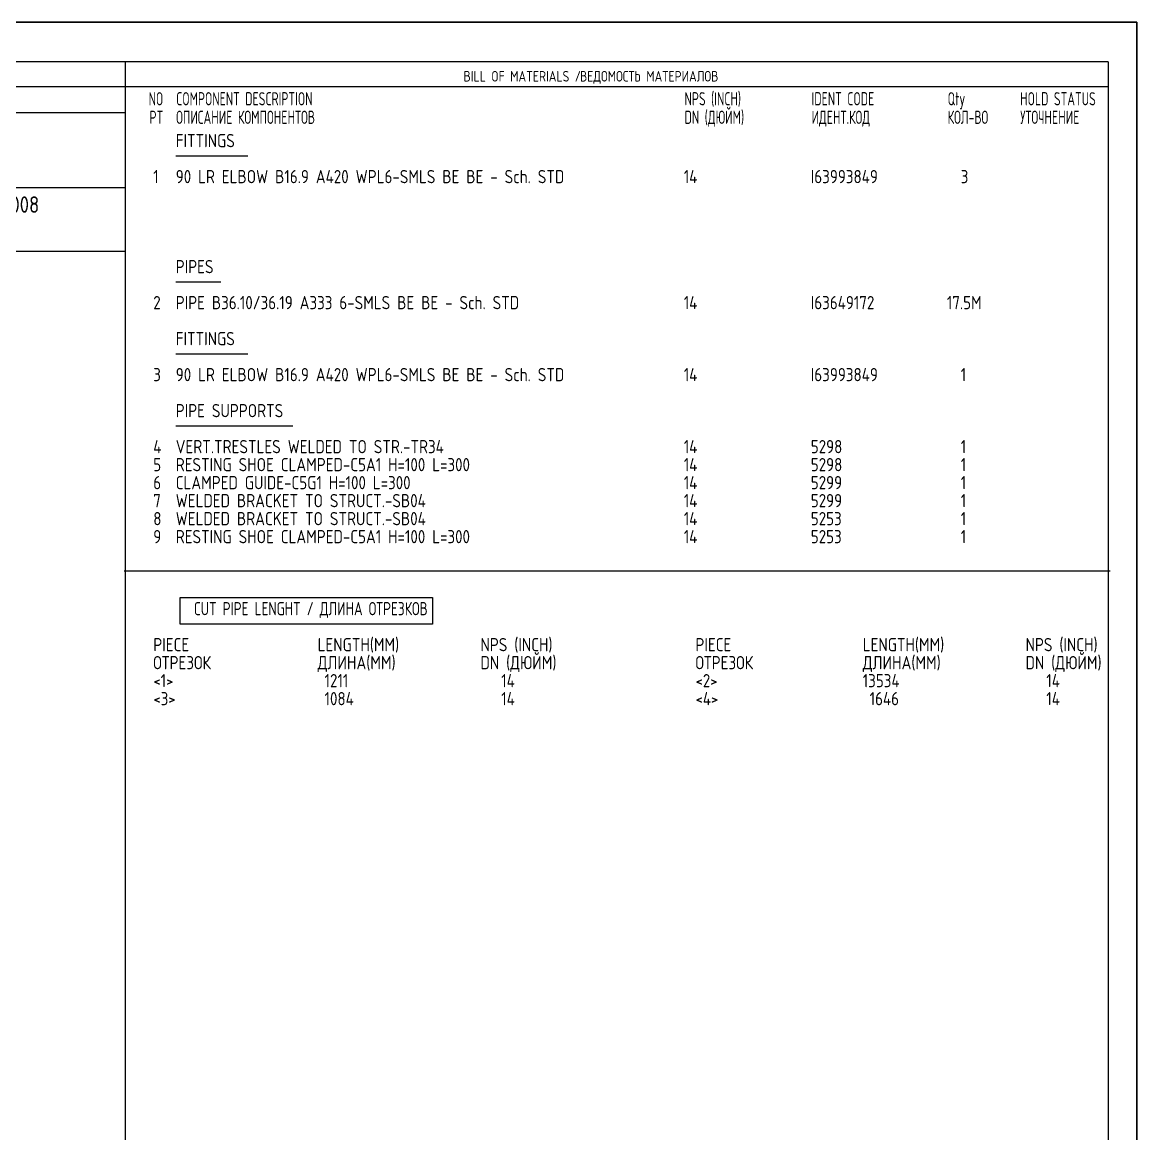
# Model space of a CAD drawing. Extents: x 0 to 594, y 0 to 420.
# Drawn here: x 383.4 to 594, y 210 to 420 of the extents above; entities that cross this region are included whole.
import ezdxf
from ezdxf.enums import TextEntityAlignment as Align

# ---------------------------------------------------------------- set-up
doc = ezdxf.new("R2010")
doc.units = 0
doc.header["$MEASUREMENT"] = 0
doc.linetypes.add('BORDER_2012_SLN$0$8001.Solid', pattern=[0])
for name, color, linetype in [('BORDER_2012_SLN$0$2', 7, 'Continuous'), ('BORDER_2012_SLN$0$GT_1', 7, 'Continuous'), ('GT_1', 7, 'Continuous')]:
    doc.layers.add(name, color=color, linetype=linetype)
for name, color, linetype, lineweight in [('BORDER_2012_SLN$0$BG_Level_1', 7, 'BORDER_2012_SLN$0$8001.Solid', 25), ('BORDER_2012_SLN$0$Level_1', 7, 'BORDER_2012_SLN$0$8001.Solid', 25), ('BORDER_2012_SLN$0$Level_18', 7, 'BORDER_2012_SLN$0$8001.Solid', 25)]:
    doc.layers.add(name, color=color, linetype=linetype, lineweight=lineweight)
doc.styles.add('BORDER_2012_SLN$0$GOST type A', font='GOST type A')
doc.styles.add('BORDER_2012_SLN$0$HTX1', font='GOSTtypeA.ttf')
doc.styles.add('HTX1', font='GOSTtypeA.ttf')

# ---------------------------------------------------------------- blocks, each defined once
blk = doc.blocks.new('BORDER_2012_SLN')
at = {"layer": 'BORDER_2012_SLN$0$2'}
blk.add_line((162.42, 407.85), (588.6, 407.85), dxfattribs=at)
at = {"layer": 'BORDER_2012_SLN$0$Level_1', "color": 7, "lineweight": -3}
for p, q in [((588.6, 412.5), (25.4, 412.5)), ((402.9, 7.5), (402.9, 412.5)), ((588.6, 412.5), (588.6, 7.5)), ((402.75, 402.9), (188.39, 402.9)), ((402.9, 388.7), (162.37, 388.68)), ((402.9, 376.7), (25.4, 376.7))]:
    blk.add_line(p, q, dxfattribs=at)
at = {"layer": 'BORDER_2012_SLN$0$Level_18', "color": 7, "lineweight": -3, "flags": 128}
blk.add_lwpolyline([(0, 0), (0, 420), (594, 420), (594, 0)], close=True, dxfattribs=at)
at = {"layer": 'BORDER_2012_SLN$0$BG_Level_1', "color": 7, "style": 'BORDER_2012_SLN$0$GOST type A'}
for s, p in [('BILL OF MATERIALS / ', (466.8, 408.8)), ('ВЕДОМОСТЬ МАТЕРИАЛОВ', (488.8, 408.8))]:
    blk.add_text(s, height=2, dxfattribs=at).set_placement(p)
at = {"layer": 'BORDER_2012_SLN$0$GT_1', "style": 'BORDER_2012_SLN$0$HTX1', "width": 0.8}
for s, p in [('NO', (410.06, 404.3)), ('PT', (410.06, 400.8))]:
    blk.add_text(s, height=2.5, dxfattribs=at).set_placement(p, align=Align.RIGHT)
for s, p in [('COMPONENT DESCRIPTION', (412.5, 404.3)), ('NPS (INCH)', (508.56, 404.3)), ('IDENT CODE', (532.56, 404.3)), ('Qty', (558.27, 404.3)), ('HOLD STATUS', (571.99, 404.3)), ('ОПИСАНИЕ КОМПОНЕНТОВ', (412.5, 400.8)), ('DN (ДЮЙМ)', (508.56, 400.8)), ('ИДЕНТ.КОД', (532.56, 400.8)), ('КОЛ-ВО', (558.27, 400.8)), ('УТОЧНЕНИЕ', (571.99, 400.8))]:
    blk.add_text(s, height=2.5, dxfattribs=at).set_placement(p)

msp = doc.modelspace()

# ---------------------------------------------------------------- linework, layer by layer
at = {"layer": 'GT_1', "flags": 128}
for points in [[(0, 0), (594, 0), (594, 420), (0, 420), (0, 0)], [(426.014, 394.704), (412.414, 394.704)], [(420.914, 370.895), (412.414, 370.895)], [(426.014, 357.289), (412.414, 357.289)], [(434.514, 343.684), (412.414, 343.684)], [(402.7, 316.362), (589, 316.362)], [(413.271, 311.316), (460.914, 311.316), (460.914, 306.269), (413.271, 306.269), (413.271, 311.316)]]:
    msp.add_lwpolyline(points, dxfattribs=at)

# ---------------------------------------------------------------- block references
at = {"linetype": 'Continuous'}
msp.add_blockref('BORDER_2012_SLN', (0, 0), dxfattribs=at)

# ---------------------------------------------------------------- texts
at = {"layer": 'GT_1', "style": 'HTX1'}
for s, height, width, p in [('FITTINGS', 2.5, 1.02, (412.414, 396.395)), ('  1', 2.5, 1.02, (405.557, 389.592)), ('90 LR ELBOW B16.9 A420 WPL6-SMLS BE BE - Sch. STD', 2.5, 1.02, (412.414, 389.592)), ('14', 2.5, 1.02, (508.414, 389.592)), ('I63993849', 2.5, 1.02, (532.414, 389.592)), ('  3', 2.5, 1.02, (558.129, 389.592)), ('SLN-2725-4143-25-F-2008', 3.125, 1.02, (345, 384)), ('PIPES', 2.5, 1.02, (412.414, 372.585)), ('  2', 2.5, 1.02, (405.557, 365.782)), ('PIPE B36.10/36.19 A333 6-SMLS BE BE - Sch. STD', 2.5, 1.02, (412.414, 365.782)), ('14', 2.5, 1.02, (508.414, 365.782)), ('I63649172', 2.5, 1.02, (532.414, 365.782)), ('17.5M', 2.5, 1.02, (558.129, 365.782)), ('FITTINGS', 2.5, 1.02, (412.414, 358.98)), ('  3', 2.5, 1.02, (405.557, 352.177)), ('90 LR ELBOW B16.9 A420 WPL6-SMLS BE BE - Sch. STD', 2.5, 1.02, (412.414, 352.177)), ('14', 2.5, 1.02, (508.414, 352.177)), ('I63993849', 2.5, 1.02, (532.414, 352.177)), ('  1', 2.5, 1.02, (558.129, 352.177)), ('PIPE SUPPORTS', 2.5, 1.02, (412.414, 345.374)), ('  4', 2.5, 1.02, (405.557, 338.571)), ('VERT.TRESTLES WELDED TO STR.-TR34', 2.5, 1.02, (412.414, 338.571)), ('14', 2.5, 1.02, (508.414, 338.571)), ('5298', 2.5, 1.02, (532.414, 338.571)), ('  1', 2.5, 1.02, (558.129, 338.571)), ('  5', 2.5, 1.02, (405.557, 335.17)), ('RESTING SHOE CLAMPED-C5A1 H=100 L=300', 2.5, 1.02, (412.414, 335.17)), ('14', 2.5, 1.02, (508.414, 335.17)), ('5298', 2.5, 1.02, (532.414, 335.17)), ('  1', 2.5, 1.02, (558.129, 335.17)), ('  6', 2.5, 1.02, (405.557, 331.769)), ('CLAMPED GUIDE-C5G1 H=100 L=300', 2.5, 1.02, (412.414, 331.769)), ('14', 2.5, 1.02, (508.414, 331.769)), ('5299', 2.5, 1.02, (532.414, 331.769)), ('  1', 2.5, 1.02, (558.129, 331.769)), ('  7', 2.5, 1.02, (405.557, 328.367)), ('WELDED BRACKET TO STRUCT.-SB04', 2.5, 1.02, (412.414, 328.367)), ('14', 2.5, 1.02, (508.414, 328.367)), ('5299', 2.5, 1.02, (532.414, 328.367)), ('  1', 2.5, 1.02, (558.129, 328.367)), ('  8', 2.5, 1.02, (405.557, 324.966)), ('WELDED BRACKET TO STRUCT.-SB04', 2.5, 1.02, (412.414, 324.966)), ('14', 2.5, 1.02, (508.414, 324.966)), ('5253', 2.5, 1.02, (532.414, 324.966)), ('  1', 2.5, 1.02, (558.129, 324.966)), ('  9', 2.5, 1.02, (405.557, 321.565)), ('RESTING SHOE CLAMPED-C5A1 H=100 L=300', 2.5, 1.02, (412.414, 321.565)), ('14', 2.5, 1.02, (508.414, 321.565)), ('5253', 2.5, 1.02, (532.414, 321.565)), ('  1', 2.5, 1.02, (558.129, 321.565)), ('CUT PIPE LENGHT / ДЛИНА ОТРЕЗКОВ', 2.5, 0.9, (415.843, 307.959)), ('  PIECE', 2.5, 1.02, (405.557, 301.156)), ('    LENGTH(MM)', 2.5, 1.02, (434, 301.156)), ('NPS (INCH)', 2.5, 1.02, (470, 301.156)), ('  PIECE', 2.5, 1.02, (508, 301.156)), ('    LENGTH(MM)', 2.5, 1.02, (537, 301.156)), ('NPS (INCH)', 2.5, 1.02, (573, 301.156)), ('  ОТРЕЗОК', 2.5, 1.02, (405.557, 297.755)), ('    ДЛИНА(MM)', 2.5, 1.02, (434, 297.755)), ('DN (ДЮЙМ)', 2.5, 1.02, (470, 297.755)), ('  ОТРЕЗОК', 2.5, 1.02, (508, 297.755)), ('    ДЛИНА(MM)', 2.5, 1.02, (537, 297.755)), ('DN (ДЮЙМ)', 2.5, 1.02, (573, 297.755)), ('  <1>', 2.5, 1.02, (405.557, 294.354)), ('     1211', 2.5, 1.02, (434, 294.354)), ('   14', 2.5, 1.02, (470, 294.354)), ('  <2>', 2.5, 1.02, (508, 294.354)), ('    13534', 2.5, 1.02, (537, 294.354)), ('   14', 2.5, 1.02, (573, 294.354)), ('  <3>', 2.5, 1.02, (405.557, 290.952)), ('     1084', 2.5, 1.02, (434, 290.952)), ('   14', 2.5, 1.02, (470, 290.952)), ('  <4>', 2.5, 1.02, (508, 290.952)), ('     1646', 2.5, 1.02, (537, 290.952)), ('   14', 2.5, 1.02, (573, 290.952))]:
    msp.add_text(s, height=height, dxfattribs=dict(at, width=width)).set_placement(p)

doc.saveas('drawing.dxf')
